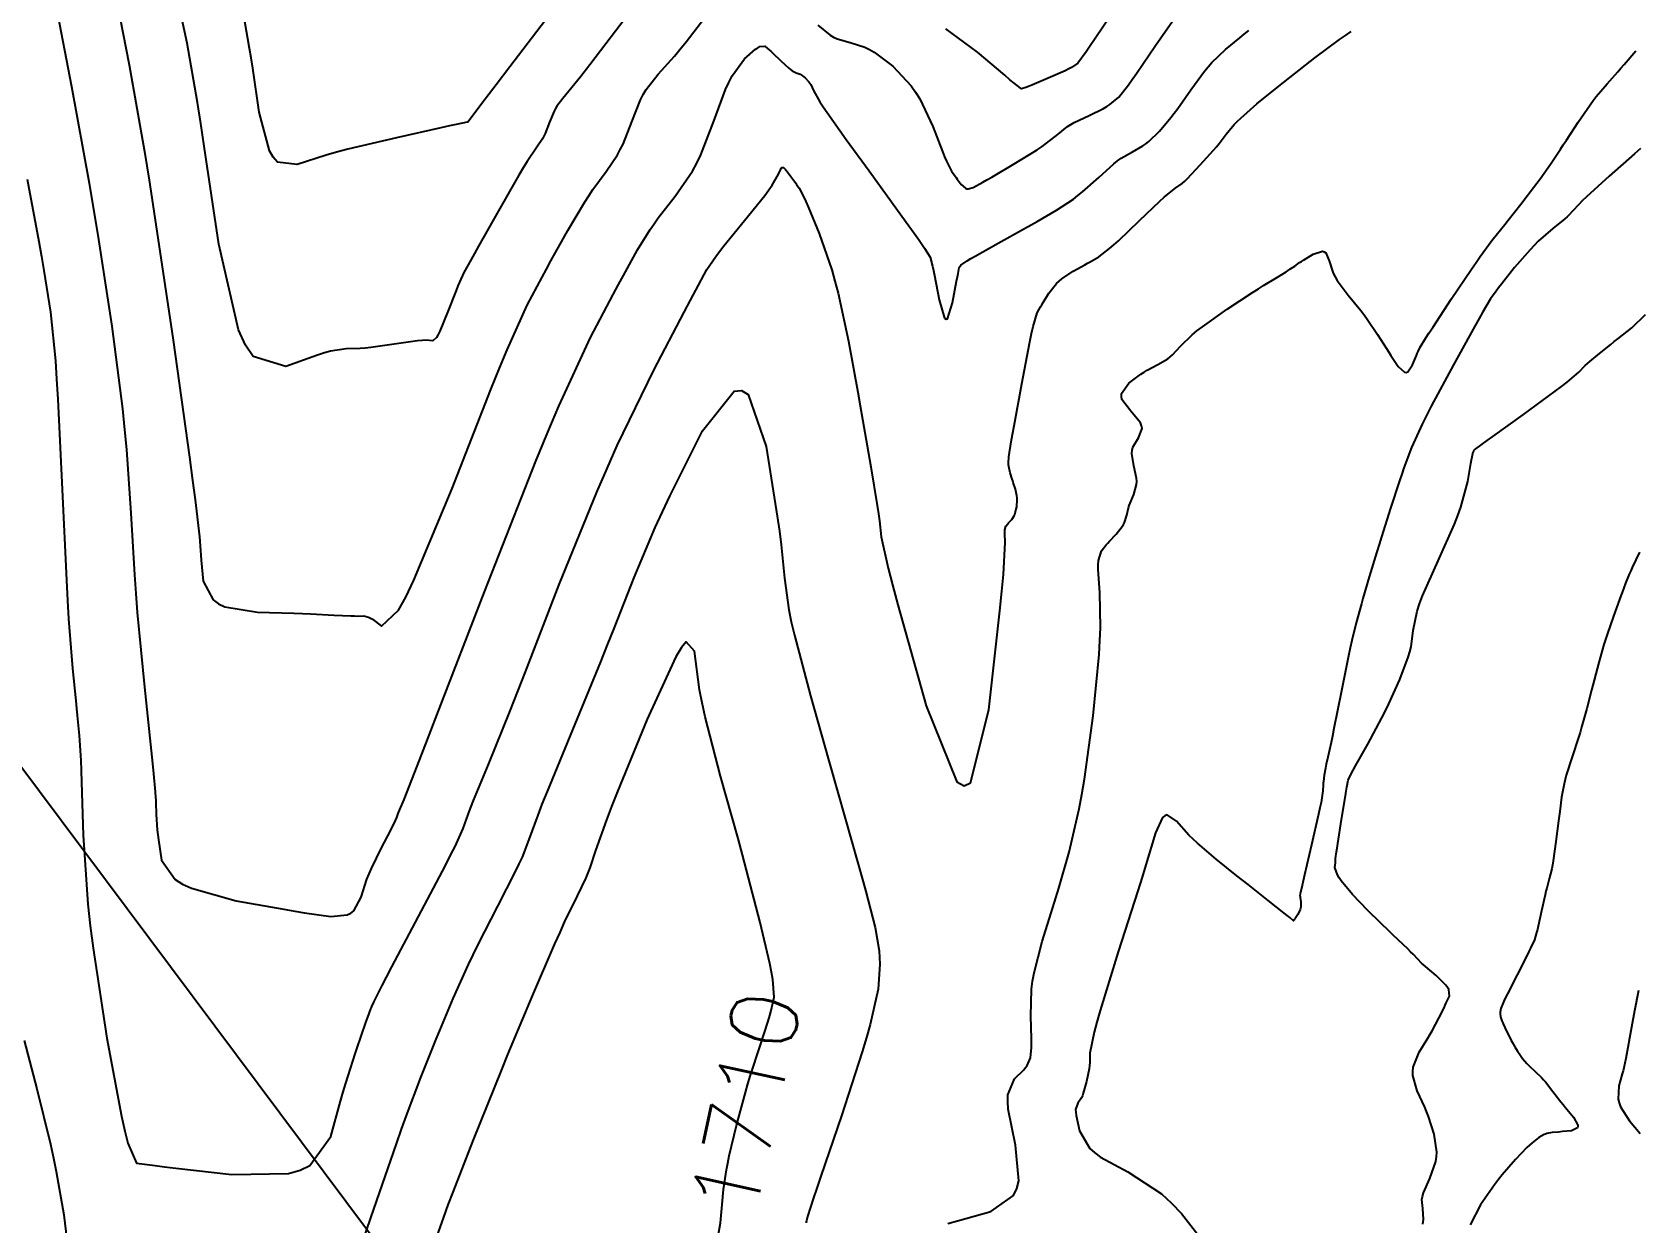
# Model space of a CAD drawing. Header units: metres. Extents: x 837476 to 838477, y 1189012 to 1191014.
# Drawn here: x 838301.2 to 838393, y 1190907.4 to 1190975.5 of the extents above; entities that cross this region are included whole.
import ezdxf

# ---------------------------------------------------------------- set-up
doc = ezdxf.new("R2010")
doc.units = ezdxf.units.M
doc.header["$LTSCALE"] = 0.3
for name, color, linetype in [('CORREDORVIA', 94, 'Continuous'), ('COTAS 10', 1, 'Continuous'), ('COTAS INT', 252, 'Continuous')]:
    doc.layers.add(name, color=color, linetype=linetype)
doc.styles.get("Standard").update_dxf_attribs({"font": 'simplex.shx'})

msp = doc.modelspace()

# ---------------------------------------------------------------- linework, layer by layer
at = {"layer": 'CORREDORVIA'}
msp.add_lwpolyline([(837910.676, 1191000.965), (838246.889, 1191005.3), (838347.391, 1190870.925), (838423.516, 1190628.699), (838450.215, 1190473.685), (838321.32, 1190375.615), (838242.09, 1190297.633), (838236.889, 1190068.622), (838166.593, 1189160.17), (837860.483, 1189307.124), (837593.191, 1189234.399), (837744.487, 1189686.609), (837700.859, 1189887.9), (837671.347, 1190075.087), (837676.273, 1190181.696), (837885.383, 1190229.429), (837983.184, 1190344.12), (837817.554, 1190502.187), (837798.033, 1190660.17), (837963.574, 1190795.982)], close=True, dxfattribs=at)
at = {"layer": 'COTAS 10'}
for points in [[(838336.857, 1190978.477), (838333.782, 1190974.435), (838333.164, 1190973.632), (838332.647, 1190972.966), (838331.619, 1190971.703), (838331.279, 1190971.272), (838331.195, 1190971.13), (838331.116, 1190970.978), (838330.864, 1190970.35), (838330.617, 1190969.711), (838330.539, 1190969.552), (838330.458, 1190969.402), (838330.133, 1190968.927), (838329.583, 1190968.111), (838329.36, 1190967.746), (838329.106, 1190967.32), (838327.933, 1190965.279), (838326.795, 1190963.256), (838326.563, 1190962.842), (838326.367, 1190962.49), (838325.959, 1190961.747), (838325.714, 1190961.204), (838325.62, 1190960.979), (838325.515, 1190960.72), (838325.043, 1190959.517), (838324.58, 1190958.399), (838324.481, 1190958.194), (838324.394, 1190958.035), (838324.185, 1190957.842), (838323.775, 1190957.876), (838323.561, 1190957.86), (838323.303, 1190957.834), (838320.626, 1190957.455), (838320.31, 1190957.42), (838320.022, 1190957.395), (838319.228, 1190957.374), (838318.328, 1190957.242), (838317.975, 1190957.146), (838317.577, 1190957.024), (838315.762, 1190956.369), (838313.89, 1190956.942), (838313.456, 1190957.595), (838313.058, 1190958.462), (838311.924, 1190963.375), (838311.101, 1190968.978), (838310.899, 1190970.279), (838310.709, 1190971.473), (838310.118, 1190974.879), (838309.576, 1190977.45)], [(838363.525, 1190977.263), (838362.096, 1190975.139), (838361.81, 1190974.719), (838361.571, 1190974.371), (838361.101, 1190973.722), (838360.744, 1190973.486), (838360.576, 1190973.398), (838360.377, 1190973.301), (838359.407, 1190972.872), (838358.461, 1190972.479), (838358.277, 1190972.404), (838358.126, 1190972.345), (838357.866, 1190972.255), (838357.457, 1190972.581), (838357.213, 1190972.784), (838356.913, 1190973.036), (838355.358, 1190974.352), (838353.544, 1190975.698)], [(838393.307, 1190968.841), (838392.954, 1190968.54), (838391.503, 1190967.259), (838390.217, 1190966.082), (838389.967, 1190965.846), (838389.763, 1190965.65), (838389.411, 1190965.265), (838389.208, 1190965.035), (838389.098, 1190964.935), (838388.965, 1190964.82), (838388.291, 1190964.276), (838387.453, 1190963.538), (838387.216, 1190963.302), (838386.977, 1190963.051), (838386.097, 1190962.028), (838385.342, 1190961.077), (838385.182, 1190960.871), (838385.043, 1190960.69), (838384.719, 1190960.246), (838384.281, 1190959.495), (838384.07, 1190959.12), (838383.821, 1190958.674), (838382.595, 1190956.459), (838381.326, 1190954.1), (838381.05, 1190953.563), (838380.805, 1190953.075), (838380.192, 1190951.73), (838379.763, 1190950.578), (838379.634, 1190950.212), (838379.501, 1190949.825), (838378.988, 1190948.259), (838378.474, 1190946.622), (838378.341, 1190946.191), (838378.212, 1190945.769), (838377.78, 1190944.327), (838377.418, 1190943.085), (838377.332, 1190942.791), (838377.253, 1190942.517), (838377.023, 1190941.706), (838376.776, 1190940.683), (838376.688, 1190940.276), (838376.59, 1190939.816), (838376.162, 1190937.706), (838375.751, 1190935.644), (838375.664, 1190935.214), (838375.588, 1190934.845), (838375.411, 1190934.02), (838375.316, 1190933.602), (838375.293, 1190933.489), (838375.271, 1190933.378), (838375.203, 1190932.987), (838375.153, 1190932.618), (838375.142, 1190932.519), (838375.134, 1190932.423), (838375.117, 1190932.09), (838375.015, 1190931.419), (838374.953, 1190931.109), (838374.876, 1190930.746), (838374.476, 1190928.988), (838374.073, 1190927.277), (838373.995, 1190926.943), (838373.931, 1190926.671), (838373.818, 1190926.196), (838373.812, 1190926.078), (838373.815, 1190926.031), (838373.82, 1190925.978), (838373.856, 1190925.736), (838373.859, 1190925.453), (838373.844, 1190925.375), (838373.822, 1190925.296), (838373.683, 1190925.013), (838373.535, 1190924.785), (838373.507, 1190924.741), (838373.484, 1190924.707), (838373.448, 1190924.653), (838373.226, 1190924.831), (838373.085, 1190924.943), (838372.911, 1190925.081), (838371.995, 1190925.806), (838370.847, 1190926.717), (838370.525, 1190926.972), (838370.202, 1190927.229), (838369.021, 1190928.169), (838367.948, 1190929.081), (838367.693, 1190929.32), (838367.456, 1190929.554), (838366.752, 1190930.349), (838366.21, 1190930.705), (838366.075, 1190930.663), (838365.946, 1190930.559), (838365.538, 1190929.672), (838364.99, 1190927.845), (838364.774, 1190927.148), (838364.529, 1190926.369), (838363.413, 1190922.865), (838362.375, 1190919.518), (838362.179, 1190918.837), (838362.023, 1190918.264), (838361.791, 1190917.08), (838361.779, 1190916.533), (838361.761, 1190916.36), (838361.737, 1190916.179), (838361.598, 1190915.449), (838361.411, 1190914.778), (838361.357, 1190914.634), (838361.301, 1190914.507), (838361.09, 1190914.202), (838360.973, 1190913.846), (838360.975, 1190913.688), (838360.994, 1190913.503), (838361.187, 1190912.622), (838361.79, 1190911.623), (838362.066, 1190911.365), (838362.39, 1190911.115), (838363.953, 1190910.278), (838365.891, 1190909.015), (838366.451, 1190908.495), (838367.022, 1190907.903), (838369.167, 1190905.15)], [(838340.492, 1190906.493), (838340.637, 1190907.358), (838340.698, 1190907.997), (838340.717, 1190908.199), (838340.737, 1190908.411), (838340.816, 1190909.268), (838340.982, 1190910.394), (838341.057, 1190910.776), (838341.145, 1190911.189), (838341.563, 1190912.937), (838342.074, 1190914.82), (838342.219, 1190915.319), (838342.365, 1190915.807), (838342.909, 1190917.49), (838343.37, 1190918.903), (838343.465, 1190919.221), (838343.545, 1190919.507), (838343.716, 1190920.279), (838343.64, 1190921.279), (838343.565, 1190921.709), (838343.466, 1190922.206), (838342.914, 1190924.557), (838342.138, 1190927.536), (838341.898, 1190928.429), (838341.647, 1190929.352), (838340.649, 1190932.931), (838339.771, 1190936.322), (838339.595, 1190937.127), (838339.448, 1190937.874), (838339.159, 1190940.087), (838338.681, 1190940.604), (838338.415, 1190940.281), (838338.092, 1190939.757), (838336.44, 1190936.183), (838334.753, 1190932.056), (838334.407, 1190931.183), (838334.114, 1190930.427), (838333.494, 1190928.671), (838333.163, 1190927.67), (838333.052, 1190927.389), (838332.933, 1190927.107), (838332.434, 1190926.077), (838331.705, 1190924.568), (838331.441, 1190923.984), (838331.149, 1190923.328), (838329.872, 1190920.359), (838328.463, 1190916.987), (838328.089, 1190916.078), (838327.721, 1190915.178), (838326.449, 1190912.017), (838325.322, 1190909.116), (838325.045, 1190908.382), (838324.783, 1190907.677), (838323.967, 1190905.376)]]:
    msp.add_lwpolyline(points, dxfattribs=at)
at = {"layer": 'COTAS INT'}
for points in [[(838332.664, 1190978.89), (838328.587, 1190973.515), (838327.808, 1190972.489), (838327.181, 1190971.664), (838326.181, 1190970.355), (838326.17, 1190970.356), (838326.163, 1190970.356), (838326.149, 1190970.358), (838325.519, 1190970.223), (838325.128, 1190970.136), (838324.643, 1190970.029), (838322.105, 1190969.466), (838319.316, 1190968.802), (838318.672, 1190968.632), (838318.083, 1190968.468), (838316.421, 1190967.923), (838315.297, 1190968.073), (838315.048, 1190968.348), (838314.825, 1190968.723), (838314.245, 1190970.917), (838313.873, 1190973.45), (838313.782, 1190974.039), (838313.696, 1190974.578), (838313.429, 1190976.118)], [(838302.596, 1190977.041), (838303.496, 1190972.401), (838304.51, 1190966.854), (838304.765, 1190965.358), (838305.01, 1190963.878), (838305.804, 1190958.676), (838306.413, 1190953.938), (838306.54, 1190952.75), (838306.65, 1190951.617), (838306.899, 1190947.974), (838307.099, 1190944.446), (838307.178, 1190943.386), (838307.267, 1190942.289), (838307.672, 1190938.026), (838308.054, 1190934.367), (838308.129, 1190933.652), (838308.19, 1190933.065), (838308.297, 1190932.019), (838308.316, 1190931.698), (838308.322, 1190931.568), (838308.327, 1190931.419), (838308.349, 1190930.734), (838308.409, 1190929.846), (838308.439, 1190929.569), (838308.474, 1190929.28), (838308.65, 1190928.124), (838309.435, 1190927.011), (838309.854, 1190926.749), (838310.361, 1190926.506), (838312.92, 1190925.796), (838315.655, 1190925.304), (838316.273, 1190925.199), (838316.83, 1190925.108), (838318.337, 1190924.891), (838319.281, 1190924.982), (838319.482, 1190925.085), (838319.659, 1190925.221), (838320.08, 1190925.993), (838320.412, 1190927.031), (838320.531, 1190927.335), (838320.663, 1190927.646), (838321.239, 1190928.83), (838321.772, 1190929.842), (838321.877, 1190930.045), (838321.963, 1190930.215), (838322.117, 1190930.55), (838322.2, 1190930.781), (838322.241, 1190930.886), (838322.29, 1190931.008), (838322.531, 1190931.596), (838323.414, 1190933.846), (838323.868, 1190935.016), (838324.412, 1190936.424), (838327.132, 1190943.483), (838330.08, 1190950.949), (838330.767, 1190952.613), (838331.398, 1190954.103), (838333.212, 1190958.025), (838334.505, 1190960.487), (838334.807, 1190961.055), (838335.085, 1190961.575), (838335.889, 1190963.042), (838336.615, 1190964.212), (838336.845, 1190964.545), (838337.086, 1190964.882), (838338.06, 1190966.128), (838339.038, 1190967.557), (838339.282, 1190968.009), (838339.515, 1190968.485), (838340.26, 1190970.409), (838340.939, 1190972.223), (838341.13, 1190972.631), (838341.322, 1190972.997), (838342.027, 1190973.979), (838342.64, 1190974.524), (838342.773, 1190974.615), (838342.891, 1190974.681), (838343.188, 1190974.703), (838343.447, 1190974.484), (838343.542, 1190974.399), (838343.646, 1190974.302), (838344.106, 1190973.86), (838344.559, 1190973.443), (838344.659, 1190973.362), (838344.748, 1190973.296), (838344.979, 1190973.18), (838345.154, 1190973.124), (838345.209, 1190973.096), (838345.265, 1190973.062), (838345.49, 1190972.894), (838345.709, 1190972.659), (838345.763, 1190972.584), (838345.813, 1190972.503), (838345.968, 1190972.173), (838346.337, 1190971.522), (838346.523, 1190971.239), (838346.745, 1190970.911), (838347.847, 1190969.357), (838349.15, 1190967.562), (838349.497, 1190967.084), (838349.84, 1190966.613), (838351.031, 1190964.977), (838351.98, 1190963.655), (838352.17, 1190963.381), (838352.329, 1190963.147), (838352.637, 1190962.637), (838352.78, 1190962.11), (838352.834, 1190961.865), (838352.894, 1190961.578), (838353.164, 1190960.185), (838353.47, 1190959.142), (838353.553, 1190959.075), (838353.635, 1190959.105), (838353.923, 1190960.016), (838354.155, 1190961.262), (838354.201, 1190961.503), (838354.239, 1190961.699), (838354.311, 1190962.03), (838354.337, 1190962.075), (838354.346, 1190962.091), (838354.356, 1190962.108), (838354.4, 1190962.179), (838354.76, 1190962.419), (838354.969, 1190962.542), (838355.225, 1190962.69), (838356.546, 1190963.428), (838358.049, 1190964.264), (838358.42, 1190964.473), (838358.772, 1190964.672), (838359.877, 1190965.31), (838360.843, 1190965.949), (838361.106, 1190966.149), (838361.368, 1190966.358), (838362.3, 1190967.195), (838363.156, 1190967.968), (838363.37, 1190968.137), (838363.573, 1190968.286), (838364.226, 1190968.661), (838364.82, 1190968.993), (838364.987, 1190969.115), (838365.155, 1190969.25), (838365.772, 1190969.845), (838366.427, 1190970.621), (838366.62, 1190970.869), (838366.816, 1190971.132), (838367.566, 1190972.203), (838368.344, 1190973.267), (838368.558, 1190973.525), (838368.772, 1190973.767), (838369.541, 1190974.51), (838370.371, 1190975.188), (838370.623, 1190975.389), (838370.885, 1190975.596)], [(838306.086, 1190977.246), (838306.807, 1190973.64), (838307.678, 1190968.68), (838307.944, 1190967.031), (838308.221, 1190965.262), (838309.312, 1190957.876), (838310.25, 1190951.182), (838310.432, 1190949.849), (838310.579, 1190948.741), (838310.828, 1190946.621), (838310.876, 1190945.839), (838310.897, 1190945.575), (838310.922, 1190945.291), (838311.04, 1190944.091), (838311.602, 1190943.007), (838311.906, 1190942.795), (838312.276, 1190942.621), (838314.151, 1190942.311), (838316.221, 1190942.25), (838316.715, 1190942.232), (838317.173, 1190942.214), (838318.542, 1190942.148), (838319.497, 1190942.099), (838319.695, 1190942.092), (838319.865, 1190942.089), (838320.239, 1190942.099), (838320.507, 1190942.028), (838320.61, 1190941.972), (838320.724, 1190941.901), (838321.242, 1190941.514), (838322.225, 1190942.426), (838322.633, 1190943.173), (838323.1, 1190944.135), (838325.278, 1190949.395), (838327.498, 1190955.056), (838327.991, 1190956.27), (838328.432, 1190957.331), (838329.586, 1190959.886), (838330.436, 1190961.489), (838330.685, 1190961.949), (838330.94, 1190962.415), (838331.911, 1190964.16), (838332.861, 1190965.766), (838333.102, 1190966.145), (838333.335, 1190966.496), (838334.096, 1190967.527), (838334.748, 1190968.48), (838334.911, 1190968.781), (838335.066, 1190969.098), (838335.562, 1190970.379), (838336.066, 1190971.639), (838336.226, 1190971.943), (838336.394, 1190972.228), (838337.076, 1190973.093), (838338.004, 1190974.128), (838338.327, 1190974.519), (838338.68, 1190974.956), (838340.196, 1190976.914)], [(838300.966, 1190967.089), (838301.63, 1190963.52), (838301.782, 1190962.666), (838301.919, 1190961.869), (838302.297, 1190959.476), (838302.575, 1190956.694), (838302.649, 1190955.652), (838302.721, 1190954.493), (838302.971, 1190949.326), (838303.208, 1190944.146), (838303.272, 1190942.977), (838303.335, 1190941.925), (838303.558, 1190939.085), (838303.75, 1190937.228), (838303.794, 1190936.796), (838303.833, 1190936.398), (838303.942, 1190935.259), (838304.027, 1190933.829), (838304.052, 1190933.249), (838304.077, 1190932.589), (838304.173, 1190929.541), (838304.44, 1190925.59), (838304.572, 1190924.36), (838304.731, 1190923.072), (838305.514, 1190917.929), (838306.354, 1190913.471), (838306.547, 1190912.614), (838306.723, 1190911.921), (838307.218, 1190910.782), (838308.289, 1190910.637), (838308.829, 1190910.571), (838309.473, 1190910.493), (838312.679, 1190910.118), (838315.916, 1190910.179), (838316.581, 1190910.376), (838317.146, 1190910.651), (838318.35, 1190912.295), (838318.896, 1190914.33), (838319.046, 1190914.853), (838319.195, 1190915.357), (838319.728, 1190917.029), (838320.173, 1190918.33), (838320.267, 1190918.6), (838320.347, 1190918.831), (838320.533, 1190919.341), (838320.638, 1190919.602), (838320.668, 1190919.676), (838320.699, 1190919.751), (838320.815, 1190920.03), (838321.279, 1190920.949), (838321.529, 1190921.428), (838321.832, 1190922.004), (838323.366, 1190924.897), (838324.898, 1190927.814), (838325.201, 1190928.406), (838325.45, 1190928.904), (838325.909, 1190929.924), (838326.201, 1190930.734), (838326.344, 1190931.1), (838326.515, 1190931.528), (838327.358, 1190933.585), (838328.602, 1190936.661), (838329.025, 1190937.731), (838329.482, 1190938.895), (838331.417, 1190943.886), (838333.562, 1190949.181), (838334.151, 1190950.536), (838334.737, 1190951.843), (838336.839, 1190956.164), (838338.574, 1190959.485), (838338.929, 1190960.162), (838339.23, 1190960.734), (838339.867, 1190961.923), (838340.37, 1190962.659), (838340.587, 1190962.945), (838340.837, 1190963.267), (838342.023, 1190964.728), (838343.176, 1190966.165), (838343.407, 1190966.472), (838343.599, 1190966.74), (838343.973, 1190967.379), (838344.089, 1190967.671), (838344.119, 1190967.72), (838344.148, 1190967.756), (838344.243, 1190967.769), (838344.362, 1190967.642), (838344.406, 1190967.588), (838344.455, 1190967.527), (838344.67, 1190967.239), (838344.894, 1190966.93), (838344.948, 1190966.856), (838344.999, 1190966.786), (838345.154, 1190966.573), (838345.41, 1190966.063), (838345.524, 1190965.806), (838345.657, 1190965.499), (838346.293, 1190963.973), (838347.012, 1190961.901), (838347.197, 1190961.25), (838347.376, 1190960.565), (838347.969, 1190957.813), (838348.502, 1190954.905), (838348.642, 1190954.122), (838348.779, 1190953.348), (838349.247, 1190950.636), (838349.61, 1190948.408), (838349.68, 1190947.94), (838349.737, 1190947.537), (838349.836, 1190946.619), (838350.238, 1190944.834), (838350.487, 1190943.883), (838350.796, 1190942.735), (838352.409, 1190936.942), (838354.177, 1190932.596), (838354.584, 1190932.362), (838354.955, 1190932.547), (838355.996, 1190936.711), (838356.633, 1190942.382), (838356.749, 1190943.516), (838356.839, 1190944.462), (838356.944, 1190946.302), (838356.91, 1190946.816), (838356.912, 1190946.925), (838356.918, 1190947.02), (838356.981, 1190947.24), (838357.09, 1190947.374), (838357.125, 1190947.415), (838357.161, 1190947.456), (838357.312, 1190947.617), (838357.457, 1190947.831), (838357.49, 1190947.907), (838357.52, 1190947.989), (838357.602, 1190948.346), (838357.629, 1190948.745), (838357.623, 1190948.853), (838357.612, 1190948.961), (838357.525, 1190949.346), (838357.404, 1190949.723), (838357.372, 1190949.826), (838357.34, 1190949.928), (838357.228, 1190950.292), (838357.148, 1190950.651), (838357.137, 1190950.75), (838357.131, 1190950.849), (838357.146, 1190951.205), (838357.287, 1190952.06), (838357.361, 1190952.474), (838357.448, 1190952.965), (838357.888, 1190955.377), (838358.349, 1190957.774), (838358.45, 1190958.255), (838358.539, 1190958.657), (838358.767, 1190959.45), (838358.963, 1190959.788), (838359.032, 1190959.903), (838359.108, 1190960.028), (838359.436, 1190960.558), (838359.875, 1190961.112), (838360.02, 1190961.251), (838360.176, 1190961.385), (838360.828, 1190961.82), (838361.491, 1190962.189), (838361.655, 1190962.281), (838361.81, 1190962.369), (838362.298, 1190962.651), (838362.918, 1190963.122), (838363.156, 1190963.33), (838363.423, 1190963.571), (838364.63, 1190964.719), (838365.799, 1190965.836), (838366.042, 1190966.058), (838366.251, 1190966.242), (838366.713, 1190966.589), (838367.07, 1190966.851), (838367.212, 1190966.981), (838367.373, 1190967.137), (838368.108, 1190967.907), (838368.856, 1190968.745), (838369.025, 1190968.944), (838369.177, 1190969.128), (838369.587, 1190969.674), (838370.04, 1190970.212), (838370.219, 1190970.392), (838370.421, 1190970.585), (838371.344, 1190971.396), (838372.508, 1190972.346), (838372.862, 1190972.628), (838373.229, 1190972.919), (838374.67, 1190974.035), (838376.076, 1190975.076), (838376.421, 1190975.32), (838376.748, 1190975.544)], [(838346.207, 1190975.903), (838346.918, 1190975.336), (838347.119, 1190975.219), (838347.321, 1190975.121), (838348.07, 1190974.913), (838348.907, 1190974.649), (838349.165, 1190974.514), (838349.436, 1190974.354), (838350.508, 1190973.552), (838351.556, 1190972.431), (838351.811, 1190972.069), (838352.051, 1190971.685), (838352.79, 1190970.11), (838353.344, 1190968.672), (838353.467, 1190968.373), (838353.577, 1190968.118), (838353.867, 1190967.554), (838354.076, 1190967.266), (838354.136, 1190967.184), (838354.196, 1190967.101), (838354.422, 1190966.791), (838354.668, 1190966.57), (838354.742, 1190966.543), (838354.818, 1190966.53), (838355.114, 1190966.606), (838355.662, 1190966.92), (838355.898, 1190967.057), (838356.17, 1190967.215), (838357.456, 1190967.97), (838358.768, 1190968.776), (838359.057, 1190968.968), (838359.313, 1190969.145), (838359.97, 1190969.672), (838360.513, 1190970.1), (838360.697, 1190970.216), (838360.896, 1190970.331), (838361.738, 1190970.734), (838362.569, 1190971.135), (838362.762, 1190971.248), (838362.938, 1190971.363), (838363.437, 1190971.784), (838363.999, 1190972.496), (838364.215, 1190972.794), (838364.456, 1190973.135), (838365.546, 1190974.733), (838366.648, 1190976.322)], [(838353.653, 1190907.331), (838354.217, 1190907.476), (838356.114, 1190908.015), (838357.42, 1190908.934), (838357.611, 1190909.318), (838357.728, 1190909.758), (838357.533, 1190911.814), (838357.112, 1190913.868), (838357.086, 1190914.306), (838357.099, 1190914.688), (838357.474, 1190915.599), (838357.999, 1190916.112), (838358.107, 1190916.244), (838358.198, 1190916.371), (838358.394, 1190916.795), (838358.45, 1190917.4), (838358.453, 1190917.643), (838358.451, 1190917.918), (838358.4, 1190919.18), (838358.45, 1190920.734), (838358.512, 1190921.193), (838358.594, 1190921.665), (838359.065, 1190923.47), (838359.67, 1190925.401), (838359.837, 1190925.952), (838360.003, 1190926.509), (838360.604, 1190928.576), (838361.178, 1190931.057), (838361.327, 1190931.874), (838361.473, 1190932.747), (838361.966, 1190936.373), (838362.31, 1190939.888), (838362.361, 1190940.691), (838362.393, 1190941.421), (838362.351, 1190943.445), (838362.264, 1190944.749), (838362.268, 1190945.025), (838362.285, 1190945.265), (838362.445, 1190945.825), (838362.72, 1190946.166), (838362.808, 1190946.268), (838362.902, 1190946.373), (838363.285, 1190946.78), (838363.633, 1190947.206), (838363.705, 1190947.322), (838363.766, 1190947.438), (838363.9, 1190947.853), (838364.001, 1190948.287), (838364.042, 1190948.415), (838364.089, 1190948.546), (838364.306, 1190949.048), (838364.461, 1190949.618), (838364.469, 1190949.793), (838364.462, 1190949.975), (838364.309, 1190950.69), (838364.195, 1190951.399), (838364.213, 1190951.577), (838364.251, 1190951.746), (838364.568, 1190952.29), (838364.778, 1190952.822), (838364.749, 1190952.984), (838364.682, 1190953.152), (838364.127, 1190953.811), (838363.622, 1190954.484), (838363.587, 1190954.661), (838363.598, 1190954.834), (838364.016, 1190955.424), (838364.707, 1190955.93), (838364.89, 1190956.05), (838365.069, 1190956.16), (838365.684, 1190956.484), (838366.241, 1190956.807), (838366.384, 1190956.916), (838366.522, 1190957.033), (838366.978, 1190957.53), (838367.645, 1190958.191), (838367.916, 1190958.412), (838368.224, 1190958.65), (838369.648, 1190959.648), (838371.103, 1190960.604), (838371.431, 1190960.815), (838371.726, 1190961.004), (838372.521, 1190961.492), (838373.026, 1190961.795), (838373.139, 1190961.866), (838373.24, 1190961.932), (838373.508, 1190962.122), (838373.787, 1190962.319), (838373.895, 1190962.389), (838374.017, 1190962.465), (838374.567, 1190962.793), (838375.097, 1190962.962), (838375.205, 1190962.936), (838375.297, 1190962.88), (838375.491, 1190962.418), (838375.71, 1190961.711), (838375.817, 1190961.5), (838375.945, 1190961.283), (838376.576, 1190960.445), (838377.297, 1190959.567), (838377.481, 1190959.325), (838377.659, 1190959.082), (838378.247, 1190958.21), (838378.761, 1190957.398), (838378.893, 1190957.195), (838379.02, 1190957), (838379.439, 1190956.374), (838379.802, 1190956.042), (838379.893, 1190956.034), (838379.979, 1190956.061), (838380.257, 1190956.462), (838380.477, 1190957.006), (838380.527, 1190957.123), (838380.572, 1190957.227), (838380.694, 1190957.483), (838381.022, 1190958.003), (838381.196, 1190958.273), (838381.408, 1190958.597), (838382.474, 1190960.223), (838383.623, 1190961.943), (838383.887, 1190962.326), (838384.127, 1190962.67), (838384.796, 1190963.574), (838385.363, 1190964.284), (838385.539, 1190964.506), (838385.722, 1190964.737), (838386.452, 1190965.662), (838387.186, 1190966.617), (838387.373, 1190966.869), (838387.553, 1190967.114), (838388.141, 1190967.951), (838388.714, 1190968.806), (838388.884, 1190969.061), (838389.059, 1190969.325), (838389.731, 1190970.349), (838390.413, 1190971.343), (838390.594, 1190971.589), (838390.772, 1190971.821), (838391.386, 1190972.553), (838392, 1190973.237), (838392.178, 1190973.439), (838392.359, 1190973.647), (838393.041, 1190974.445)], [(838380.835, 1190907.292), (838380.875, 1190907.542), (838380.835, 1190908.173), (838380.787, 1190908.695), (838380.82, 1190908.875), (838380.875, 1190909.071), (838381.241, 1190909.906), (838381.584, 1190910.864), (838381.624, 1190911.137), (838381.639, 1190911.413), (838381.493, 1190912.439), (838381.161, 1190913.454), (838381.058, 1190913.724), (838380.951, 1190913.989), (838380.526, 1190914.908), (838380.265, 1190915.787), (838380.262, 1190916.028), (838380.289, 1190916.267), (838380.632, 1190917.122), (838381.132, 1190917.935), (838381.257, 1190918.149), (838381.376, 1190918.357), (838381.756, 1190919.067), (838382.056, 1190919.673), (838382.125, 1190919.815), (838382.188, 1190919.947), (838382.363, 1190920.334), (838382.329, 1190920.706), (838382.26, 1190920.83), (838382.164, 1190920.962), (838381.605, 1190921.512), (838381.001, 1190922.026), (838380.877, 1190922.135), (838380.773, 1190922.229), (838380.554, 1190922.451), (838380.281, 1190922.738), (838380.143, 1190922.874), (838379.977, 1190923.035), (838379.152, 1190923.82), (838378.186, 1190924.753), (838377.931, 1190925.008), (838377.681, 1190925.26), (838376.826, 1190926.159), (838376.172, 1190926.936), (838376.049, 1190927.112), (838375.953, 1190927.27), (838375.815, 1190927.702), (838375.838, 1190927.973), (838375.842, 1190928.031), (838375.846, 1190928.082), (838375.853, 1190928.204), (838375.906, 1190928.59), (838375.939, 1190928.808), (838375.98, 1190929.074), (838376.194, 1190930.436), (838376.412, 1190931.801), (838376.456, 1190932.069), (838376.492, 1190932.29), (838376.562, 1190932.692), (838376.748, 1190933.065), (838376.858, 1190933.268), (838376.993, 1190933.515), (838377.689, 1190934.764), (838378.496, 1190936.263), (838378.7, 1190936.667), (838378.896, 1190937.066), (838379.535, 1190938.466), (838380.007, 1190939.728), (838380.098, 1190940.039), (838380.171, 1190940.334), (838380.29, 1190941.263), (838380.513, 1190942.374), (838380.651, 1190942.784), (838380.822, 1190943.237), (838381.718, 1190945.245), (838382.654, 1190947.34), (838382.851, 1190947.849), (838383.021, 1190948.326), (838383.41, 1190949.796), (838383.589, 1190950.827), (838383.626, 1190951.029), (838383.658, 1190951.195), (838383.73, 1190951.491), (838383.764, 1190951.544), (838383.772, 1190951.557), (838383.78, 1190951.569), (838383.805, 1190951.604), (838384.248, 1190951.932), (838384.519, 1190952.129), (838384.855, 1190952.372), (838386.607, 1190953.631), (838388.416, 1190954.951), (838388.787, 1190955.232), (838389.102, 1190955.476), (838389.775, 1190956.055), (838390.142, 1190956.424), (838390.264, 1190956.536), (838390.396, 1190956.653), (838390.946, 1190957.114), (838391.602, 1190957.637), (838391.8, 1190957.794), (838392.005, 1190957.956), (838392.805, 1190958.585), (838393.581, 1190959.354)], [(838319.609, 1190904.643), (838320.808, 1190908.147), (838322.093, 1190911.872), (838322.396, 1190912.727), (838322.675, 1190913.505), (838323.491, 1190915.679), (838324.179, 1190917.39), (838324.378, 1190917.877), (838324.581, 1190918.369), (838325.344, 1190920.194), (838326.214, 1190922.138), (838326.485, 1190922.706), (838326.769, 1190923.286), (838327.9, 1190925.487), (838328.916, 1190927.461), (838329.126, 1190927.898), (838329.306, 1190928.287), (838329.701, 1190929.297), (838330.201, 1190930.686), (838330.447, 1190931.314), (838330.74, 1190932.047), (838332.186, 1190935.575), (838333.79, 1190939.476), (838334.182, 1190940.445), (838334.552, 1190941.366), (838335.702, 1190944.289), (838336.914, 1190947.163), (838337.323, 1190948.052), (838337.763, 1190948.982), (838339.62, 1190952.679), (838341.434, 1190954.954), (838341.848, 1190954.988), (838342.223, 1190954.763), (838343.259, 1190951.797), (838343.898, 1190947.808), (838344.023, 1190946.939), (838344.125, 1190946.171), (838344.306, 1190944.249), (838344.554, 1190942.452), (838344.699, 1190941.764), (838344.877, 1190940.994), (838345.794, 1190937.525), (838346.846, 1190933.805), (838347.359, 1190931.992), (838348.159, 1190929.164), (838348.803, 1190926.867), (838348.954, 1190926.316), (838349.093, 1190925.803), (838349.499, 1190924.26), (838349.724, 1190922.927), (838349.749, 1190922.546), (838349.759, 1190922.16), (838349.661, 1190920.724), (838349.217, 1190918.719), (838349.008, 1190917.974), (838348.762, 1190917.147), (838347.563, 1190913.475), (838346.39, 1190910.034), (838346.16, 1190909.352), (838345.971, 1190908.788), (838345.629, 1190907.731), (838345.566, 1190907.471), (838345.553, 1190907.409), (838345.542, 1190907.352)], [(838393.246, 1190945.753), (838392.833, 1190944.874), (838392.741, 1190944.672), (838392.659, 1190944.487), (838392.443, 1190943.967), (838392.245, 1190943.433), (838392.174, 1190943.239), (838392.096, 1190943.026), (838391.754, 1190942.09), (838391.39, 1190941.035), (838391.298, 1190940.747), (838391.209, 1190940.46), (838390.919, 1190939.438), (838390.651, 1190938.418), (838390.576, 1190938.133), (838390.501, 1190937.846), (838390.229, 1190936.798), (838389.933, 1190935.73), (838389.843, 1190935.43), (838389.75, 1190935.128), (838389.384, 1190934.022), (838389.054, 1190932.988), (838388.984, 1190932.731), (838388.923, 1190932.488), (838388.778, 1190931.715), (838388.677, 1190930.908), (838388.644, 1190930.644), (838388.608, 1190930.361), (838388.459, 1190929.191), (838388.301, 1190928.078), (838388.259, 1190927.832), (838388.219, 1190927.612), (838388.081, 1190927.041), (838387.933, 1190926.521), (838387.887, 1190926.333), (838387.838, 1190926.127), (838387.64, 1190925.222), (838387.447, 1190924.341), (838387.401, 1190924.149), (838387.358, 1190923.98), (838387.228, 1190923.557), (838387.01, 1190923.083), (838386.911, 1190922.881), (838386.795, 1190922.649), (838386.238, 1190921.555), (838385.69, 1190920.473), (838385.58, 1190920.248), (838385.488, 1190920.055), (838385.307, 1190919.627), (838385.266, 1190919.422), (838385.262, 1190919.369), (838385.261, 1190919.318), (838385.285, 1190919.149), (838385.367, 1190918.928), (838385.403, 1190918.844), (838385.444, 1190918.75), (838385.641, 1190918.33), (838385.855, 1190917.898), (838385.907, 1190917.796), (838385.955, 1190917.703), (838386.106, 1190917.43), (838386.252, 1190917.194), (838386.299, 1190917.124), (838386.348, 1190917.051), (838386.547, 1190916.773), (838386.789, 1190916.48), (838386.866, 1190916.399), (838386.946, 1190916.318), (838387.27, 1190916.025), (838387.64, 1190915.671), (838387.749, 1190915.551), (838387.861, 1190915.423), (838388.292, 1190914.881), (838388.745, 1190914.29), (838388.871, 1190914.129), (838388.998, 1190913.971), (838389.457, 1190913.411), (838389.721, 1190912.958), (838389.724, 1190912.866), (838389.696, 1190912.789), (838389.345, 1190912.632), (838388.843, 1190912.579), (838388.721, 1190912.567), (838388.606, 1190912.556), (838388.252, 1190912.526), (838387.947, 1190912.471), (838387.863, 1190912.444), (838387.779, 1190912.411), (838387.479, 1190912.251), (838387.093, 1190911.939), (838386.955, 1190911.811), (838386.803, 1190911.665), (838386.143, 1190910.987), (838385.381, 1190910.106), (838385.165, 1190909.832), (838384.946, 1190909.544), (838384.139, 1190908.396), (838383.543, 1190907.255)], [(838393.18, 1190920.649), (838392.965, 1190919.503), (838392.787, 1190918.553), (838392.454, 1190916.77), (838392.34, 1190916.228), (838392.3, 1190916.061), (838392.256, 1190915.887), (838392.068, 1190915.196), (838392.031, 1190914.44), (838392.083, 1190914.225), (838392.161, 1190914.007), (838392.671, 1190913.201), (838393.277, 1190912.473)], [(838300.793, 1190917.8), (838301.518, 1190915.02), (838302.295, 1190911.866), (838302.471, 1190911.068), (838302.631, 1190910.303), (838303.068, 1190907.812), (838303.297, 1190905.919)]]:
    msp.add_lwpolyline(points, dxfattribs=at)

# ---------------------------------------------------------------- texts
at = {"layer": 'COTAS 10', "insert": (838342.562, 1190907.426), "char_height": 3.8, "attachment_point": 7, "rotation": 77.68775}
msp.add_mtext('1710', dxfattribs=at)

doc.saveas('drawing.dxf')
